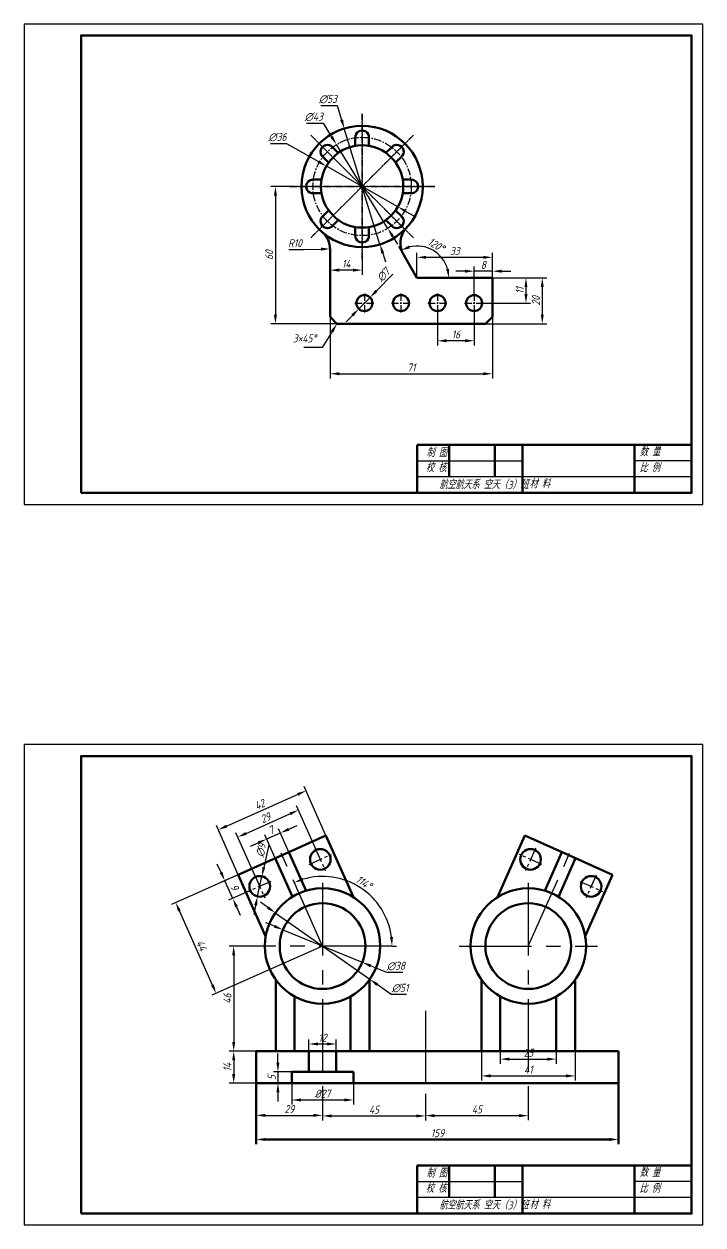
# Model space of a CAD drawing. Header units: millimetres. Extents: x 1 to 2971, y 6 to 1476.
# Drawn here: x 2228 to 2525, y 6 to 531 of the extents above; entities that cross this region are included whole.
import ezdxf
from ezdxf import colors
from ezdxf.entities.mleader import LeaderData, LeaderLine
from ezdxf.math import Vec2, Vec3

# ---------------------------------------------------------------- set-up
doc = ezdxf.new("R2010")
doc.units = ezdxf.units.MM
doc.header["$PDMODE"] = 35
doc.linetypes.add('CENTER', pattern=[50.8, 31.75, -6.35, 6.35, -6.35])
for name, color, linetype, lineweight in [('尺寸标注', 7, 'Continuous', 25), ('文字标注', 7, 'Continuous', 25), ('点画线', 1, 'CENTER', 25), ('粗实线', 7, 'Continuous', 50), ('细实线', 3, 'Continuous', 25)]:
    doc.layers.add(name, color=color, linetype=linetype, lineweight=lineweight)
doc.styles.get("Standard").update_dxf_attribs({"font": 'arial.ttf'})
doc.styles.add('国标汉字', font='gbeitc.shx', dxfattribs={"height": 3.5, "bigfont": 'gbcbig.shx'})
doc.dimstyles.new('国标尺寸', dxfattribs={"dimtxt": 3.5, "dimasz": 4, "dimexe": 2, "dimexo": 0, "dimgap": 1, "dimtad": 1, "dimtoh": 1, "dimdec": 0, "dimdsep": 46, "dimtxsty": '国标汉字', "dimcen": 3.5, "dimclre": 256, "dimaunit": 1, "dimadec": 0, "dimazin": 0, "dimtfac": 1, "dimtdec": 0, "dimtmove": 0, "dimatfit": 3, "dimfxl": 1, "dimarcsym": 0})

# ---------------------------------------------------------------- blocks, each defined once
blk = doc.blocks.new('*U132')
at = {"layer": '粗实线'}
for p, q in [((-2.99, 0.17), (-2.99, -3.38)), ((2.99, 0.17), (2.99, -3.38))]:
    blk.add_line(p, q, dxfattribs=at)
blk.add_arc((0, 0.38), 3, 355.9994, 184.0006, dxfattribs=at)
blk = doc.blocks.new('*U133')
at = {"layer": '粗实线', "color": 0, "linetype": 'ByBlock', "lineweight": -2, "transparency": 16777216}
blk.add_blockref('*U132', (768.54, 2439.92), dxfattribs=at)
for p, rotation in [((753.6, 2433.73), 45.00000000000001), ((783.48, 2433.73), 315.0000000000001), ((747.42, 2418.8), 90), ((789.67, 2418.8), 270.0000000000001), ((753.6, 2403.86), 135), ((783.48, 2403.86), 225.0000000000001), ((768.54, 2397.67), 180)]:
    blk.add_blockref('*U132', p, dxfattribs=dict(at, rotation=rotation))
blk = doc.blocks.new('*D134')
at = {"layer": 'Defpoints', "color": 0, "transparency": 16777216}
for p in [(2360.72, 468.52), (2392.02, 450.73)]:
    blk.add_point(p, dxfattribs=at)
at = {"layer": '尺寸标注', "color": 0, "lineweight": -2, "transparency": 16777216}
for p, q in [((2336.35, 478.45), (2343.25, 478.45)), ((2343.25, 478.45), (2357.25, 470.5)), ((2392.02, 450.73), (2360.72, 468.52)), ((2395.5, 448.75), (2398.98, 446.78))]:
    blk.add_line(p, q, dxfattribs=at)
at = {"layer": '尺寸标注', "color": 0, "transparency": 16777216}
for points in [[(2357.58, 471.08), (2356.92, 469.92), (2360.72, 468.52)], [(2395.83, 449.33), (2395.17, 448.17), (2392.02, 450.73)]]:
    blk.add_solid(points, dxfattribs=at)
at = {"layer": '尺寸标注', "color": 0, "transparency": 16777216, "insert": (2339.3, 481.2), "char_height": 3.5, "attachment_point": 5, "style": '国标汉字'}
blk.add_mtext('∅36', dxfattribs=at)
blk = doc.blocks.new('*D135')
at = {"layer": 'Defpoints', "color": 0, "transparency": 16777216}
for p in [(2365.13, 477.95), (2387.61, 441.3)]:
    blk.add_point(p, dxfattribs=at)
at = {"layer": '尺寸标注', "color": 0, "lineweight": -2, "transparency": 16777216}
for p, q in [((2351.98, 487.3), (2359.4, 487.3)), ((2359.4, 487.3), (2363.04, 481.36)), ((2387.61, 441.3), (2365.13, 477.95)), ((2389.71, 437.89), (2391.8, 434.48))]:
    blk.add_line(p, q, dxfattribs=at)
at = {"layer": '尺寸标注', "color": 0, "transparency": 16777216}
for points in [[(2363.61, 481.71), (2362.47, 481.01), (2365.13, 477.95)], [(2390.27, 438.24), (2389.14, 437.54), (2387.61, 441.3)]]:
    blk.add_solid(points, dxfattribs=at)
at = {"layer": '尺寸标注', "color": 0, "transparency": 16777216, "insert": (2355.19, 490.05), "char_height": 3.5, "attachment_point": 5, "style": '国标汉字'}
blk.add_mtext('∅43', dxfattribs=at)
blk = doc.blocks.new('*D136')
at = {"layer": 'Defpoints', "color": 0, "transparency": 16777216}
for p in [(2368.57, 484.95), (2384.18, 434.3)]:
    blk.add_point(p, dxfattribs=at)
at = {"layer": '尺寸标注', "color": 0, "lineweight": -2, "transparency": 16777216}
for p, q in [((2358.33, 495.06), (2365.45, 495.06)), ((2365.45, 495.06), (2367.39, 488.77)), ((2384.18, 434.3), (2368.57, 484.95)), ((2385.36, 430.48), (2386.53, 426.66))]:
    blk.add_line(p, q, dxfattribs=at)
at = {"layer": '尺寸标注', "color": 0, "transparency": 16777216}
for points in [[(2368.03, 488.97), (2366.75, 488.58), (2368.57, 484.95)], [(2385.99, 430.68), (2384.72, 430.28), (2384.18, 434.3)]]:
    blk.add_solid(points, dxfattribs=at)
at = {"layer": '尺寸标注', "color": 0, "transparency": 16777216, "insert": (2361.39, 497.81), "char_height": 3.5, "attachment_point": 5, "style": '国标汉字'}
blk.add_mtext('∅53', dxfattribs=at)
blk = doc.blocks.new('*D137')
at = {"layer": 'Defpoints', "color": 0, "transparency": 16777216}
for p in [(2379.82, 411.12), (2374.92, 406.13)]:
    blk.add_point(p, dxfattribs=at)
at = {"layer": '尺寸标注', "color": 0, "lineweight": -2, "transparency": 16777216}
for p, q in [((2389.79, 421.28), (2382.62, 413.98)), ((2374.92, 406.13), (2379.82, 411.12)), ((2372.12, 403.27), (2369.32, 400.42))]:
    blk.add_line(p, q, dxfattribs=at)
at = {"layer": '尺寸标注', "color": 0, "transparency": 16777216}
for points in [[(2382.15, 414.45), (2383.1, 413.51), (2379.82, 411.12)], [(2371.64, 403.74), (2372.6, 402.81), (2374.92, 406.13)]]:
    blk.add_solid(points, dxfattribs=at)
at = {"layer": '尺寸标注', "color": 0, "transparency": 16777216, "insert": (2385.64, 420.98), "char_height": 3.5, "attachment_point": 5, "rotation": 45.5445, "style": '国标汉字'}
blk.add_mtext('∅7', dxfattribs=at)
blk = doc.blocks.new('*U138')
at = {"layer": '点画线', "ltscale": 0.1}
blk.add_line((0, 0), (63.6, 0), dxfattribs=at)
blk = doc.blocks.new('*U139')
at = {"layer": '点画线', "color": 0, "linetype": 'ByBlock', "lineweight": -2, "transparency": 16777216}
for p, rotation in [((768.54, 2387), 89.99999999999997), ((768.54, 2450.6), 270), ((746.05, 2396.31), 44.99999999999996), ((791.03, 2396.31), 135), ((791.03, 2441.28), 225), ((746.05, 2441.28), 314.9999999999999), ((800.34, 2418.8), 180)]:
    blk.add_blockref('*U138', p, dxfattribs=dict(at, rotation=rotation))
blk.add_blockref('*U138', (736.74, 2418.8), dxfattribs=at)
blk = doc.blocks.new('*D140')
at = {"layer": 'Defpoints', "color": 0, "transparency": 16777216}
for p in [(2344.57, 459.63), (2338.44, 399.63), (2365.37, 399.63)]:
    blk.add_point(p, dxfattribs=at)
at = {"layer": '尺寸标注', "lineweight": -2, "transparency": 16777216}
for p, q in [((2344.57, 459.63), (2336.44, 459.63)), ((2365.37, 399.63), (2336.44, 399.63))]:
    blk.add_line(p, q, dxfattribs=at)
at = {"layer": '尺寸标注', "color": 0, "lineweight": -2, "transparency": 16777216}
blk.add_line((2338.44, 455.63), (2338.44, 403.63), dxfattribs=at)
at = {"layer": '尺寸标注', "color": 0, "transparency": 16777216}
for points in [[(2337.78, 455.63), (2339.11, 455.63), (2338.44, 459.63)], [(2337.78, 403.63), (2339.11, 403.63), (2338.44, 399.63)]]:
    blk.add_solid(points, dxfattribs=at)
at = {"layer": '尺寸标注', "color": 0, "transparency": 16777216, "insert": (2335.69, 429.63), "char_height": 3.5, "attachment_point": 5, "rotation": 90, "style": '国标汉字'}
blk.add_mtext('60', dxfattribs=at)
blk = doc.blocks.new('*D141')
at = {"layer": 'Defpoints', "color": 0, "transparency": 16777216}
for p in [(2362.37, 402.63), (2433.37, 402.63), (2433.37, 377.75)]:
    blk.add_point(p, dxfattribs=at)
at = {"layer": '尺寸标注', "lineweight": -2, "transparency": 16777216}
for p, q in [((2362.37, 402.63), (2362.37, 375.75)), ((2433.37, 402.63), (2433.37, 375.75))]:
    blk.add_line(p, q, dxfattribs=at)
at = {"layer": '尺寸标注', "color": 0, "lineweight": -2, "transparency": 16777216}
blk.add_line((2366.37, 377.75), (2429.37, 377.75), dxfattribs=at)
at = {"layer": '尺寸标注', "color": 0, "transparency": 16777216}
for points in [[(2366.37, 378.42), (2366.37, 377.09), (2362.37, 377.75)], [(2429.37, 378.42), (2429.37, 377.09), (2433.37, 377.75)]]:
    blk.add_solid(points, dxfattribs=at)
at = {"layer": '尺寸标注', "color": 0, "transparency": 16777216, "insert": (2397.87, 380.5), "char_height": 3.5, "attachment_point": 5, "style": '国标汉字'}
blk.add_mtext('71', dxfattribs=at)
blk = doc.blocks.new('*D142')
at = {"layer": 'Defpoints', "color": 0, "transparency": 16777216}
for p in [(2433.37, 419.63), (2430.37, 399.63), (2455.18, 399.63)]:
    blk.add_point(p, dxfattribs=at)
at = {"layer": '尺寸标注', "lineweight": -2, "transparency": 16777216}
for p, q in [((2433.37, 419.63), (2457.18, 419.63)), ((2430.37, 399.63), (2457.18, 399.63))]:
    blk.add_line(p, q, dxfattribs=at)
at = {"layer": '尺寸标注', "color": 0, "lineweight": -2, "transparency": 16777216}
blk.add_line((2455.18, 415.63), (2455.18, 403.63), dxfattribs=at)
at = {"layer": '尺寸标注', "color": 0, "transparency": 16777216}
for points in [[(2454.51, 415.63), (2455.84, 415.63), (2455.18, 419.63)], [(2454.51, 403.63), (2455.84, 403.63), (2455.18, 399.63)]]:
    blk.add_solid(points, dxfattribs=at)
at = {"layer": '尺寸标注', "color": 0, "transparency": 16777216, "insert": (2452.43, 409.63), "char_height": 3.5, "attachment_point": 5, "rotation": 90, "style": '国标汉字'}
blk.add_mtext('20', dxfattribs=at)
blk = doc.blocks.new('*D143')
at = {"layer": 'Defpoints', "color": 0, "transparency": 16777216}
for p in [(2433.37, 419.63), (2429.57, 408.63), (2448.04, 408.63)]:
    blk.add_point(p, dxfattribs=at)
at = {"layer": '尺寸标注', "lineweight": -2, "transparency": 16777216}
for p, q in [((2433.37, 419.63), (2450.04, 419.63)), ((2429.57, 408.63), (2450.04, 408.63))]:
    blk.add_line(p, q, dxfattribs=at)
at = {"layer": '尺寸标注', "color": 0, "lineweight": -2, "transparency": 16777216}
blk.add_line((2448.04, 415.63), (2448.04, 412.63), dxfattribs=at)
at = {"layer": '尺寸标注', "color": 0, "transparency": 16777216}
for points in [[(2447.37, 415.63), (2448.7, 415.63), (2448.04, 419.63)], [(2447.37, 412.63), (2448.7, 412.63), (2448.04, 408.63)]]:
    blk.add_solid(points, dxfattribs=at)
at = {"layer": '尺寸标注', "color": 0, "transparency": 16777216, "insert": (2445.29, 414.13), "char_height": 3.5, "attachment_point": 5, "rotation": 90, "style": '国标汉字'}
blk.add_mtext('11', dxfattribs=at)
blk = doc.blocks.new('*D144')
at = {"layer": 'Defpoints', "color": 0, "transparency": 16777216}
for p in [(2400.37, 428.65), (2400.37, 419.63), (2433.37, 419.63)]:
    blk.add_point(p, dxfattribs=at)
at = {"layer": '尺寸标注', "lineweight": -2, "transparency": 16777216}
for p, q in [((2400.37, 419.63), (2400.37, 430.65)), ((2433.37, 419.63), (2433.37, 430.65))]:
    blk.add_line(p, q, dxfattribs=at)
at = {"layer": '尺寸标注', "color": 0, "lineweight": -2, "transparency": 16777216}
blk.add_line((2429.37, 428.65), (2404.37, 428.65), dxfattribs=at)
at = {"layer": '尺寸标注', "color": 0, "transparency": 16777216}
for points in [[(2404.37, 429.31), (2404.37, 427.98), (2400.37, 428.65)], [(2429.37, 429.31), (2429.37, 427.98), (2433.37, 428.65)]]:
    blk.add_solid(points, dxfattribs=at)
at = {"layer": '尺寸标注', "color": 0, "transparency": 16777216, "insert": (2416.87, 431.4), "char_height": 3.5, "attachment_point": 5, "style": '国标汉字'}
blk.add_mtext('33', dxfattribs=at)
blk = doc.blocks.new('*D145')
at = {"layer": 'Defpoints', "color": 0, "transparency": 16777216}
for p in [(2425.37, 422.59), (2433.37, 419.63), (2425.37, 412.83)]:
    blk.add_point(p, dxfattribs=at)
at = {"layer": '尺寸标注', "color": 0, "lineweight": -2, "transparency": 16777216}
for p, q in [((2421.37, 422.59), (2417.37, 422.59)), ((2433.37, 422.59), (2425.37, 422.59)), ((2437.37, 422.59), (2441.37, 422.59))]:
    blk.add_line(p, q, dxfattribs=at)
at = {"layer": '尺寸标注', "lineweight": -2, "transparency": 16777216}
for p, q in [((2425.37, 412.83), (2425.37, 424.59)), ((2433.37, 419.63), (2433.37, 424.59))]:
    blk.add_line(p, q, dxfattribs=at)
at = {"layer": '尺寸标注', "color": 0, "transparency": 16777216}
for points in [[(2421.37, 423.26), (2421.37, 421.93), (2425.37, 422.59)], [(2437.37, 423.26), (2437.37, 421.93), (2433.37, 422.59)]]:
    blk.add_solid(points, dxfattribs=at)
at = {"layer": '尺寸标注', "color": 0, "transparency": 16777216, "insert": (2429.37, 425.34), "char_height": 3.5, "attachment_point": 5, "style": '国标汉字'}
blk.add_mtext('8', dxfattribs=at)
blk = doc.blocks.new('*D146')
at = {"layer": 'Defpoints', "color": 0, "transparency": 16777216}
for p in [(2394.49, 429.82), (2411.07, 428.6), (2400.37, 419.63), (2400.37, 419.63), (2433.37, 419.63)]:
    blk.add_point(p, dxfattribs=at)
at = {"layer": '尺寸标注', "lineweight": -2, "transparency": 16777216}
blk.add_line((2394.49, 429.82), (2392.39, 433.45), dxfattribs=at)
at = {"layer": '尺寸标注', "color": 0, "lineweight": -2, "transparency": 16777216}
blk.add_arc((2400.37, 419.63), 13.96, 16.4704, 103.5296, dxfattribs=at)
at = {"layer": '尺寸标注', "color": 0, "transparency": 16777216}
for points in [[(2397.35, 432.58), (2396.86, 433.82), (2393.39, 431.72)], [(2414.42, 423.68), (2413.1, 423.49), (2414.34, 419.63)]]:
    blk.add_solid(points, dxfattribs=at)
at = {"layer": '尺寸标注', "color": 0, "transparency": 16777216, "insert": (2408.73, 434.1), "char_height": 3.5, "attachment_point": 5, "rotation": 330, "style": '国标汉字'}
blk.add_mtext('120°', dxfattribs=at)
blk = doc.blocks.new('*D147')
at = {"layer": 'Defpoints', "color": 0, "transparency": 16777216}
for p in [(2362.37, 427.83), (2376.37, 427.83), (2362.37, 423.06)]:
    blk.add_point(p, dxfattribs=at)
at = {"layer": '尺寸标注', "lineweight": -2, "transparency": 16777216}
for p, q in [((2362.37, 427.83), (2362.37, 421.06)), ((2376.37, 427.83), (2376.37, 421.06))]:
    blk.add_line(p, q, dxfattribs=at)
at = {"layer": '尺寸标注', "color": 0, "lineweight": -2, "transparency": 16777216}
blk.add_line((2372.37, 423.06), (2366.37, 423.06), dxfattribs=at)
at = {"layer": '尺寸标注', "color": 0, "transparency": 16777216}
for points in [[(2366.37, 423.73), (2366.37, 422.39), (2362.37, 423.06)], [(2372.37, 423.73), (2372.37, 422.39), (2376.37, 423.06)]]:
    blk.add_solid(points, dxfattribs=at)
at = {"layer": '尺寸标注', "color": 0, "transparency": 16777216, "insert": (2369.37, 425.81), "char_height": 3.5, "attachment_point": 5, "style": '国标汉字'}
blk.add_mtext('14', dxfattribs=at)
blk = doc.blocks.new('*D148')
at = {"layer": 'Defpoints', "color": 0, "transparency": 16777216}
for p in [(2352.37, 432.13), (2362.37, 432.32)]:
    blk.add_point(p, dxfattribs=at)
at = {"layer": '尺寸标注', "color": 0, "lineweight": -2, "transparency": 16777216}
for p, q in [((2344.28, 432.09), (2350.67, 432.09)), ((2350.67, 432.09), (2358.37, 432.24))]:
    blk.add_line(p, q, dxfattribs=at)
at = {"layer": '尺寸标注', "color": 0, "transparency": 16777216}
blk.add_solid([(2358.36, 432.91), (2358.38, 431.57), (2362.37, 432.32)], dxfattribs=at)
at = {"layer": '尺寸标注', "color": 0, "transparency": 16777216, "insert": (2346.98, 434.84), "char_height": 3.5, "attachment_point": 5, "style": '国标汉字'}
blk.add_mtext('R10', dxfattribs=at)
blk = doc.blocks.new('*D149')
at = {"layer": 'Defpoints', "color": 0, "transparency": 16777216}
for p in [(2409.37, 404.43), (2425.37, 404.43), (2409.37, 392.18)]:
    blk.add_point(p, dxfattribs=at)
at = {"layer": '尺寸标注', "lineweight": -2, "transparency": 16777216}
for p, q in [((2409.37, 404.43), (2409.37, 390.18)), ((2425.37, 404.43), (2425.37, 390.18))]:
    blk.add_line(p, q, dxfattribs=at)
at = {"layer": '尺寸标注', "color": 0, "lineweight": -2, "transparency": 16777216}
blk.add_line((2421.37, 392.18), (2413.37, 392.18), dxfattribs=at)
at = {"layer": '尺寸标注', "color": 0, "transparency": 16777216}
for points in [[(2413.37, 392.85), (2413.37, 391.52), (2409.37, 392.18)], [(2421.37, 392.85), (2421.37, 391.52), (2425.37, 392.18)]]:
    blk.add_solid(points, dxfattribs=at)
at = {"layer": '尺寸标注', "color": 0, "transparency": 16777216, "insert": (2417.37, 394.93), "char_height": 3.5, "attachment_point": 5, "style": '国标汉字'}
blk.add_mtext('16', dxfattribs=at)

msp = doc.modelspace()

# ---------------------------------------------------------------- linework, layer by layer
at = {"layer": '尺寸标注'}
for p, q in [((2360.55, 175.87), (2351.01, 197.3)), ((2317.11, 180.02), (2348.17, 193.84)), ((2325.64, 176.84), (2344.82, 185.38)), ((2356.24, 169.57), (2347.66, 188.84)), ((2322.18, 158.78), (2312.64, 180.22)), ((2344.33, 168.65), (2339.79, 178.85)), ((2344.26, 178.65), (2347.91, 180.28)), ((2329.75, 157.77), (2321.17, 177.04)), ((2338.4, 166), (2333.85, 176.21)), ((2334.67, 174.38), (2340.6, 177.02)), ((2331.01, 172.75), (2327.36, 171.13)), ((2335.49, 171.83), (2333.37, 161.97)), ((2341.36, 167.33), (2292.99, 145.79)), ((2314.67, 159.79), (2313.03, 163.44)), ((2323.98, 159.59), (2314.48, 155.32)), ((2330.63, 149.26), (2332.52, 158.06)), ((2319.79, 148.39), (2316.31, 156.14)), ((2327.46, 151.83), (2317.97, 147.57)), ((2310.88, 110.52), (2296.44, 142.95)), ((2321.43, 144.74), (2323.07, 141.09)), ((2329.78, 145.35), (2328.94, 141.44)), ((2335.13, 144.4), (2331.85, 146.7)), ((2338.4, 142.1), (2379.72, 113.07)), ((2338.01, 136.22), (2334.31, 137.74)), ((2341.71, 134.7), (2376.4, 120.47)), ((2359.06, 127.59), (2310.68, 106.05)), ((2328.76, 127.59), (2318.19, 127.59)), ((2389.36, 127.59), (2391.47, 127.59)), ((2320.19, 123.59), (2320.19, 85.59)), ((2387.12, 116.07), (2380.1, 118.95)), ((2394.17, 116.07), (2387.12, 116.07)), ((2389.13, 106.46), (2382.99, 110.77)), ((2395.81, 106.46), (2389.13, 106.46)), ((2353.06, 81.59), (2353.06, 86.77)), ((2357.06, 84.77), (2361.06, 84.77)), ((2365.06, 81.59), (2365.06, 86.77)), ((2330.06, 81.59), (2318.19, 81.59)), ((2330.06, 81.59), (2318.19, 81.59)), ((2339.54, 76.59), (2339.54, 80.59)), ((2428.56, 81.59), (2428.56, 68.81)), ((2436.81, 81.59), (2436.81, 76.16)), ((2461.31, 81.59), (2461.31, 76.16)), ((2469.56, 81.59), (2469.56, 68.81)), ((2320.19, 77.59), (2320.19, 71.59)), ((2440.81, 78.16), (2457.31, 78.16)), ((2345.56, 72.59), (2337.54, 72.59)), ((2339.54, 72.59), (2339.54, 67.59)), ((2432.56, 70.81), (2465.56, 70.81)), ((2330.06, 67.59), (2318.19, 67.59)), ((2330.06, 67.59), (2330.06, 51.56)), ((2345.56, 67.59), (2337.54, 67.59)), ((2339.54, 63.59), (2339.54, 59.59)), ((2345.56, 67.59), (2345.56, 58.29)), ((2372.56, 67.59), (2372.56, 58.29)), ((2349.56, 60.29), (2368.56, 60.29)), ((2359.06, 62.98), (2359.06, 51.32)), ((2359.06, 62.98), (2359.06, 51.56)), ((2404.06, 62.98), (2404.06, 51.44)), ((2404.06, 62.98), (2404.06, 51.32)), ((2449.06, 62.98), (2449.06, 51.44)), ((2334.06, 53.56), (2355.06, 53.56)), ((2363.06, 53.32), (2400.06, 53.32)), ((2408.06, 53.44), (2445.06, 53.44))]:
    msp.add_line(p, q, dxfattribs=at)
msp.add_arc((2359.06, 127.59), 30.41, 7.5414, 106.4586, dxfattribs=at)
for points in [[(2347.9, 194.45), (2348.44, 193.24), (2351.82, 195.47)], [(2344.55, 185.99), (2345.09, 184.77), (2348.47, 187.01)], [(2316.83, 180.62), (2317.38, 179.41), (2313.45, 178.39)], [(2343.99, 179.26), (2344.53, 178.04), (2340.6, 177.02)], [(2325.36, 177.45), (2325.91, 176.23), (2321.98, 175.21)], [(2330.74, 173.36), (2331.28, 172.14), (2334.67, 174.38)], [(2315.28, 160.06), (2314.06, 159.52), (2316.31, 156.14)], [(2332.72, 162.11), (2334.02, 161.83), (2332.52, 158.06)], [(2350.67, 156.13), (2350.21, 157.38), (2346.69, 155.37)], [(2322.04, 145.01), (2320.82, 144.46), (2319.79, 148.39)], [(2329.13, 145.5), (2330.44, 145.21), (2330.63, 149.26)], [(2297.05, 143.22), (2295.84, 142.68), (2294.82, 146.6)], [(2335.51, 144.95), (2334.74, 143.86), (2338.4, 142.1)], [(2338.26, 136.84), (2337.76, 135.61), (2341.71, 134.7)], [(2389.87, 131.62), (2388.54, 131.53), (2389.47, 127.59)], [(2319.52, 123.59), (2320.86, 123.59), (2320.19, 127.59)], [(2380.36, 119.57), (2379.85, 118.33), (2376.4, 120.47)], [(2311.49, 110.79), (2310.27, 110.25), (2312.51, 106.86)], [(2383.37, 111.32), (2382.61, 110.23), (2379.72, 113.07)], [(2319.52, 85.59), (2320.86, 85.59), (2320.19, 81.59)], [(2357.06, 85.44), (2357.06, 84.11), (2353.06, 84.77)], [(2361.06, 85.44), (2361.06, 84.11), (2365.06, 84.77)], [(2319.52, 77.59), (2320.86, 77.59), (2320.19, 81.59)], [(2440.81, 78.83), (2440.81, 77.49), (2436.81, 78.16)], [(2457.31, 78.83), (2457.31, 77.49), (2461.31, 78.16)], [(2338.87, 76.59), (2340.2, 76.59), (2339.54, 72.59)], [(2319.52, 71.59), (2320.86, 71.59), (2320.19, 67.59)], [(2432.56, 71.48), (2432.56, 70.15), (2428.56, 70.81)], [(2465.56, 71.48), (2465.56, 70.15), (2469.56, 70.81)], [(2338.87, 63.59), (2340.2, 63.59), (2339.54, 67.59)], [(2349.56, 60.96), (2349.56, 59.63), (2345.56, 60.29)], [(2368.56, 60.96), (2368.56, 59.63), (2372.56, 60.29)], [(2334.06, 54.23), (2334.06, 52.9), (2330.06, 53.56)], [(2355.06, 54.23), (2355.06, 52.9), (2359.06, 53.56)], [(2363.06, 53.98), (2363.06, 52.65), (2359.06, 53.32)], [(2400.06, 53.98), (2400.06, 52.65), (2404.06, 53.32)], [(2408.06, 54.11), (2408.06, 52.77), (2404.06, 53.44)], [(2445.06, 54.11), (2445.06, 52.77), (2449.06, 53.44)]]:
    msp.add_solid(points, dxfattribs=at)
at = {"layer": '点画线', "ltscale": 0.1}
for p, q in [((2376.37, 491.43), (2376.37, 427.83)), ((2377.37, 412.83), (2377.37, 404.43)), ((2393.37, 412.83), (2393.37, 404.43)), ((2409.37, 412.83), (2409.37, 404.43)), ((2425.37, 412.83), (2425.37, 404.43)), ((2373.17, 408.63), (2381.57, 408.63)), ((2389.17, 408.63), (2397.57, 408.63)), ((2405.17, 408.63), (2413.57, 408.63)), ((2421.17, 408.63), (2429.57, 408.63))]:
    msp.add_line(p, q, dxfattribs=at)
at = {"layer": '点画线'}
for p, q in [((2359.06, 127.59), (2339.78, 170.89)), ((2449.06, 127.59), (2468.34, 170.89)), ((2359.06, 155.21), (2359.06, 62.98)), ((2449.06, 155.21), (2449.06, 62.98)), ((2389.36, 127.59), (2328.76, 127.59)), ((2418.76, 127.59), (2479.36, 127.59)), ((2404.06, 99.22), (2404.06, 62.98))]:
    msp.add_line(p, q, dxfattribs=at)
at = {"layer": '点画线', "ltscale": 0.2}
for p, q in [((2355.87, 170.39), (2360.26, 160.53)), ((2452.24, 170.39), (2447.85, 160.53)), ((2353.14, 163.26), (2363, 167.66)), ((2454.98, 163.26), (2445.11, 167.66)), ((2329.38, 158.6), (2333.77, 148.73)), ((2478.74, 158.6), (2474.34, 148.73)), ((2336.51, 155.86), (2326.64, 151.47)), ((2471.61, 155.86), (2481.47, 151.47))]:
    msp.add_line(p, q, dxfattribs=at)
at = {"layer": '点画线', "ltscale": 0.1}
msp.add_circle((2376.37, 459.63), 21.5, dxfattribs=at)
at = {"layer": '粗实线'}
for p, q in [((2362.37, 432.13), (2362.37, 402.63)), ((2394.49, 429.82), (2400.37, 419.63)), ((2400.37, 419.63), (2433.37, 419.63)), ((2433.37, 419.63), (2433.37, 402.63)), ((2365.37, 399.63), (2362.37, 402.63)), ((2365.37, 399.63), (2430.37, 399.63)), ((2430.37, 399.63), (2433.37, 402.63)), ((2520.47, 346.65), (2400.47, 346.65)), ((2400.47, 346.65), (2400.47, 325.65)), ((2414.47, 332.65), (2414.47, 346.65)), ((2434.47, 332.65), (2434.47, 346.65)), ((2446.47, 325.65), (2446.47, 346.65)), ((2495.47, 325.65), (2495.47, 346.65)), ((2341.36, 167.33), (2360.55, 175.87)), ((2360.55, 175.87), (2372.54, 148.94)), ((2447.57, 175.87), (2435.58, 148.94)), ((2466.75, 167.33), (2447.57, 175.87)), ((2344.33, 168.65), (2351.84, 151.78)), ((2463.78, 168.65), (2456.27, 151.78)), ((2341.36, 167.33), (2322.18, 158.78)), ((2338.4, 166), (2345.9, 149.14)), ((2469.72, 166), (2462.21, 149.14)), ((2466.75, 167.33), (2485.94, 158.78)), ((2322.18, 158.78), (2334.17, 131.85)), ((2485.94, 158.78), (2473.94, 131.85)), ((2338.56, 112.85), (2338.56, 81.59)), ((2379.56, 112.85), (2379.56, 81.59)), ((2428.56, 112.85), (2428.56, 81.59)), ((2469.56, 112.85), (2469.56, 81.59)), ((2346.81, 105.51), (2346.81, 81.59)), ((2371.31, 105.51), (2371.31, 81.59)), ((2436.81, 105.51), (2436.81, 81.59)), ((2461.31, 105.51), (2461.31, 81.59)), ((2488.56, 81.59), (2330.06, 81.59)), ((2330.06, 81.59), (2330.06, 67.59)), ((2353.06, 81.59), (2353.06, 72.59)), ((2365.06, 81.59), (2365.06, 72.59)), ((2488.56, 67.59), (2488.56, 81.59)), ((2345.56, 72.59), (2345.56, 67.59)), ((2345.56, 72.59), (2372.56, 72.59)), ((2372.56, 72.59), (2372.56, 67.59)), ((2330.06, 67.59), (2488.56, 67.59)), ((2330.06, 67.59), (2330.06, 41.03)), ((2488.56, 67.59), (2488.56, 41.03)), ((2334.06, 43.03), (2484.56, 43.03)), ((2520.47, 31.65), (2400.47, 31.65)), ((2400.47, 31.65), (2400.47, 10.65)), ((2414.47, 17.65), (2414.47, 31.65)), ((2434.47, 17.65), (2434.47, 31.65)), ((2446.47, 10.65), (2446.47, 31.65)), ((2495.47, 10.65), (2495.47, 31.65))]:
    msp.add_line(p, q, dxfattribs=at)
for points in [[(2253.47, 325.65), (2520.47, 325.65), (2520.47, 525.65), (2253.47, 525.65)], [(2253.47, 10.65), (2520.47, 10.65), (2520.47, 210.65), (2253.47, 210.65)]]:
    msp.add_lwpolyline(points, close=True, dxfattribs=at)
for centre, radius in [((2376.37, 459.63), 26.5), ((2376.37, 459.63), 18), ((2377.37, 408.63), 3.5), ((2393.37, 408.63), 3.5), ((2409.37, 408.63), 3.5), ((2425.37, 408.63), 3.5), ((2358.07, 165.46), 4.5), ((2450.05, 165.46), 4.5), ((2331.58, 153.66), 4.5), ((2476.54, 153.66), 4.5), ((2359.06, 127.59), 25.25), ((2449.06, 127.59), 25.25), ((2359.06, 127.59), 18.75), ((2449.06, 127.59), 18.75)]:
    msp.add_circle(centre, radius, dxfattribs=at)
for centre, start, end in [((2403.15, 434.82), 137.1856, 210), ((2352.37, 432.13), 0, 48.8879), ((2352.37, 432.13), 0, 48.8879)]:
    msp.add_arc(centre, 10, start, end, dxfattribs=at)
for points in [[(2334.06, 43.69), (2334.06, 42.36), (2330.06, 43.03)], [(2484.56, 43.69), (2484.56, 42.36), (2488.56, 43.03)]]:
    msp.add_solid(points, dxfattribs=at)
at = {"layer": '细实线'}
for p, q in [((2400.47, 339.65), (2446.47, 339.65)), ((2520.47, 339.65), (2495.47, 339.65)), ((2520.47, 332.65), (2400.47, 332.65)), ((2400.47, 24.65), (2446.47, 24.65)), ((2520.47, 24.65), (2495.47, 24.65)), ((2520.47, 17.65), (2400.47, 17.65))]:
    msp.add_line(p, q, dxfattribs=at)
for points in [[(2228.47, 320.65), (2525.47, 320.65), (2525.47, 530.65), (2228.47, 530.65)], [(2228.47, 5.65), (2525.47, 5.65), (2525.47, 215.65), (2228.47, 215.65)]]:
    msp.add_lwpolyline(points, close=True, dxfattribs=at)

# ---------------------------------------------------------------- block references
at = {"layer": '点画线'}
msp.add_blockref('*U139', (1607.83, -1959.17), dxfattribs=at)
at = {"layer": '粗实线'}
msp.add_blockref('*U133', (1607.83, -1959.17), dxfattribs=at)

# ---------------------------------------------------------------- texts
at = {"layer": '尺寸标注', "insert": (2346.05, 394.98), "char_height": 3.5, "attachment_point": 1, "style": '国标汉字'}
msp.add_mtext_dynamic_manual_height_columns('3×45°', width=11.7976, gutter_width=17.5, heights=[5.92], dxfattribs=at)
at = {"layer": '尺寸标注', "char_height": 3.5, "attachment_point": 5, "style": '国标汉字'}
for s, insert, rotation in [('42', (2331.52, 189.44), 24), ('29', (2334.11, 183.62), 24), ('7', (2336.52, 178.21), 24), ('∅9', (2332.16, 169.44), 77.8299), ('114°', (2377.12, 155.4), 327), ('9', (2320.56, 153.39), 294.189), ('44', (2306.18, 127.85), 294), ('46', (2317.44, 104.59), 90), ('14', (2317.44, 74.59), 90), ('5', (2336.79, 70.09), 90)]:
    msp.add_mtext(s, dxfattribs=dict(at, insert=insert, rotation=rotation))
for s, insert in [('∅38', (2391.15, 118.82)), ('∅51', (2392.97, 109.21)), ('12', (2359.06, 87.52)), ('25', (2449.06, 80.91)), ('41', (2449.06, 73.56)), ('%%C27', (2359.06, 63.04)), ('29', (2344.56, 56.31)), ('45', (2381.56, 56.07)), ('45', (2426.56, 56.19))]:
    msp.add_mtext(s, dxfattribs=dict(at, insert=insert))
at = {"layer": '文字标注', "style": '国标汉字'}
for s, p in [('制 图', (2404.51, 341.41)), ('数 量', (2497.79, 341.76)), ('校 核', (2404.24, 334.81)), ('比 例', (2497.68, 334.77)), ('航空航天系 空天（3）班', (2410.14, 327.45)), ('材 料', (2449.62, 327.74)), ('制 图', (2404.51, 26.41)), ('数 量', (2497.79, 26.76)), ('校 核', (2404.24, 19.81)), ('比 例', (2497.68, 19.77)), ('航空航天系 空天（3）班', (2410.14, 12.45)), ('材 料', (2449.62, 12.74))]:
    msp.add_text(s, height=3.5, dxfattribs=at).set_placement(p)
at = {"layer": '粗实线', "insert": (2409.31, 45.78), "char_height": 3.5, "attachment_point": 5, "style": '国标汉字'}
msp.add_mtext('159', dxfattribs=at)

# ---------------------------------------------------------------- dimensions: what is measured, and where the dimension line sits
at = {"layer": '尺寸标注'}
for p1, p2, picture, middle in [((2384.18, 434.3), (2368.57, 484.95), '*D136', (2361.39, 495.06)), ((2387.61, 441.3), (2365.13, 477.95), '*D135', (2355.19, 487.3)), ((2392.02, 450.73), (2360.72, 468.52), '*D134', (2339.3, 478.45))]:
    dim = msp.add_diameter_dim_2p(p1=p1, p2=p2, dimstyle='国标尺寸', dxfattribs=at)
    dim.commit()
    dim.dimension.update_dxf_attribs({"geometry": picture, "text_midpoint": middle, "dimtype": 163})
for base, p1, p2, picture, middle in [((2338.44, 399.63), (2344.57, 459.63), (2365.37, 399.63), '*D140', (2335.69, 429.63)), ((2448.04, 408.63), (2433.37, 419.63), (2429.57, 408.63), '*D143', (2445.29, 414.13)), ((2455.18, 399.63), (2433.37, 419.63), (2430.37, 399.63), '*D142', (2452.43, 409.63))]:
    dim = msp.add_linear_dim(base=base, p1=p1, p2=p2, angle=90, dimstyle='国标尺寸', dxfattribs=at)
    dim.commit()
    dim.dimension.update_dxf_attribs({"geometry": picture, "text_midpoint": middle})
dim = msp.add_radius_dim(center=(2352.37, 432.13), mpoint=(2362.37, 432.32), dimstyle='国标尺寸', dxfattribs=at)
dim.commit()
dim.dimension.update_dxf_attribs({"geometry": '*D148', "text_midpoint": (2350.67, 432.09), "dimtype": 164})
dim = msp.add_angular_dim_2l(base=(2411.07, 428.6), line1=((2400.37, 419.63), (2433.37, 419.63)), line2=((2394.49, 429.82), (2400.37, 419.63)), dimstyle='国标尺寸', dxfattribs=at)
dim.commit()
dim.dimension.update_dxf_attribs({"geometry": '*D146', "text_midpoint": (2408.73, 434.1)})
for base, p1, p2, picture, middle in [((2400.37, 428.65), (2433.37, 419.63), (2400.37, 419.63), '*D144', (2416.87, 431.4)), ((2362.37, 423.06), (2376.37, 427.83), (2362.37, 427.83), '*D147', (2369.37, 425.81)), ((2425.37, 422.59), (2433.37, 419.63), (2425.37, 412.83), '*D145', (2429.37, 425.34)), ((2409.37, 392.18), (2425.37, 404.43), (2409.37, 404.43), '*D149', (2417.37, 394.93)), ((2433.37, 377.75), (2362.37, 402.63), (2433.37, 402.63), '*D141', (2397.87, 380.5))]:
    dim = msp.add_linear_dim(base=base, p1=p1, p2=p2, dimstyle='国标尺寸', dxfattribs=at)
    dim.commit()
    dim.dimension.update_dxf_attribs({"geometry": picture, "text_midpoint": middle})
dim = msp.add_diameter_dim_2p(p1=(2374.92, 406.13), p2=(2379.82, 411.12), dimstyle='国标尺寸', dxfattribs=at)
dim.commit()
dim.dimension.update_dxf_attribs({"geometry": '*D137', "text_midpoint": (2385.64, 420.98)})

# ---------------------------------------------------------------- leaders
ml = msp.add_multileader_mtext('Standard', dxfattribs=at)
ml.set_content(' ', color=256)
ml.set_leader_properties()
ml.build(insert=Vec2(0, 0))
ctx = ml.context
ctx.base_point, ctx.plane_origin = Vec3(2345.38, 389.19), Vec3(2365.37, 399.63)
ctx.text_align_type = 2
notes = []
notes.append((ctx, [(0, (1, 1, 0), (2358.93, 389.19), (-1, 0), 8, [(0, [(2365.37, 399.63)], 0, [])])]))
ctx.mtext.insert, ctx.mtext.alignment, ctx.mtext.flow_direction = Vec3(2348.93, 391.19), 3, 5
for ctx, leaders in notes:
    for number, flags, end, landing, length, lines in leaders:
        leader = LeaderData()
        leader.index, (leader.has_last_leader_line, leader.has_dogleg_vector, leader.attachment_direction) = number, flags
        leader.last_leader_point, leader.dogleg_vector, leader.dogleg_length = Vec3(end), Vec3(landing), length
        for number, points, colour, breaks in lines:
            line = LeaderLine()
            line.index, line.vertices, line.color, line.breaks = number, Vec3.list(points), colors.encode_raw_color(colour), breaks
            leader.lines.append(line)
        ctx.leaders.append(leader)

doc.saveas('drawing.dxf')
